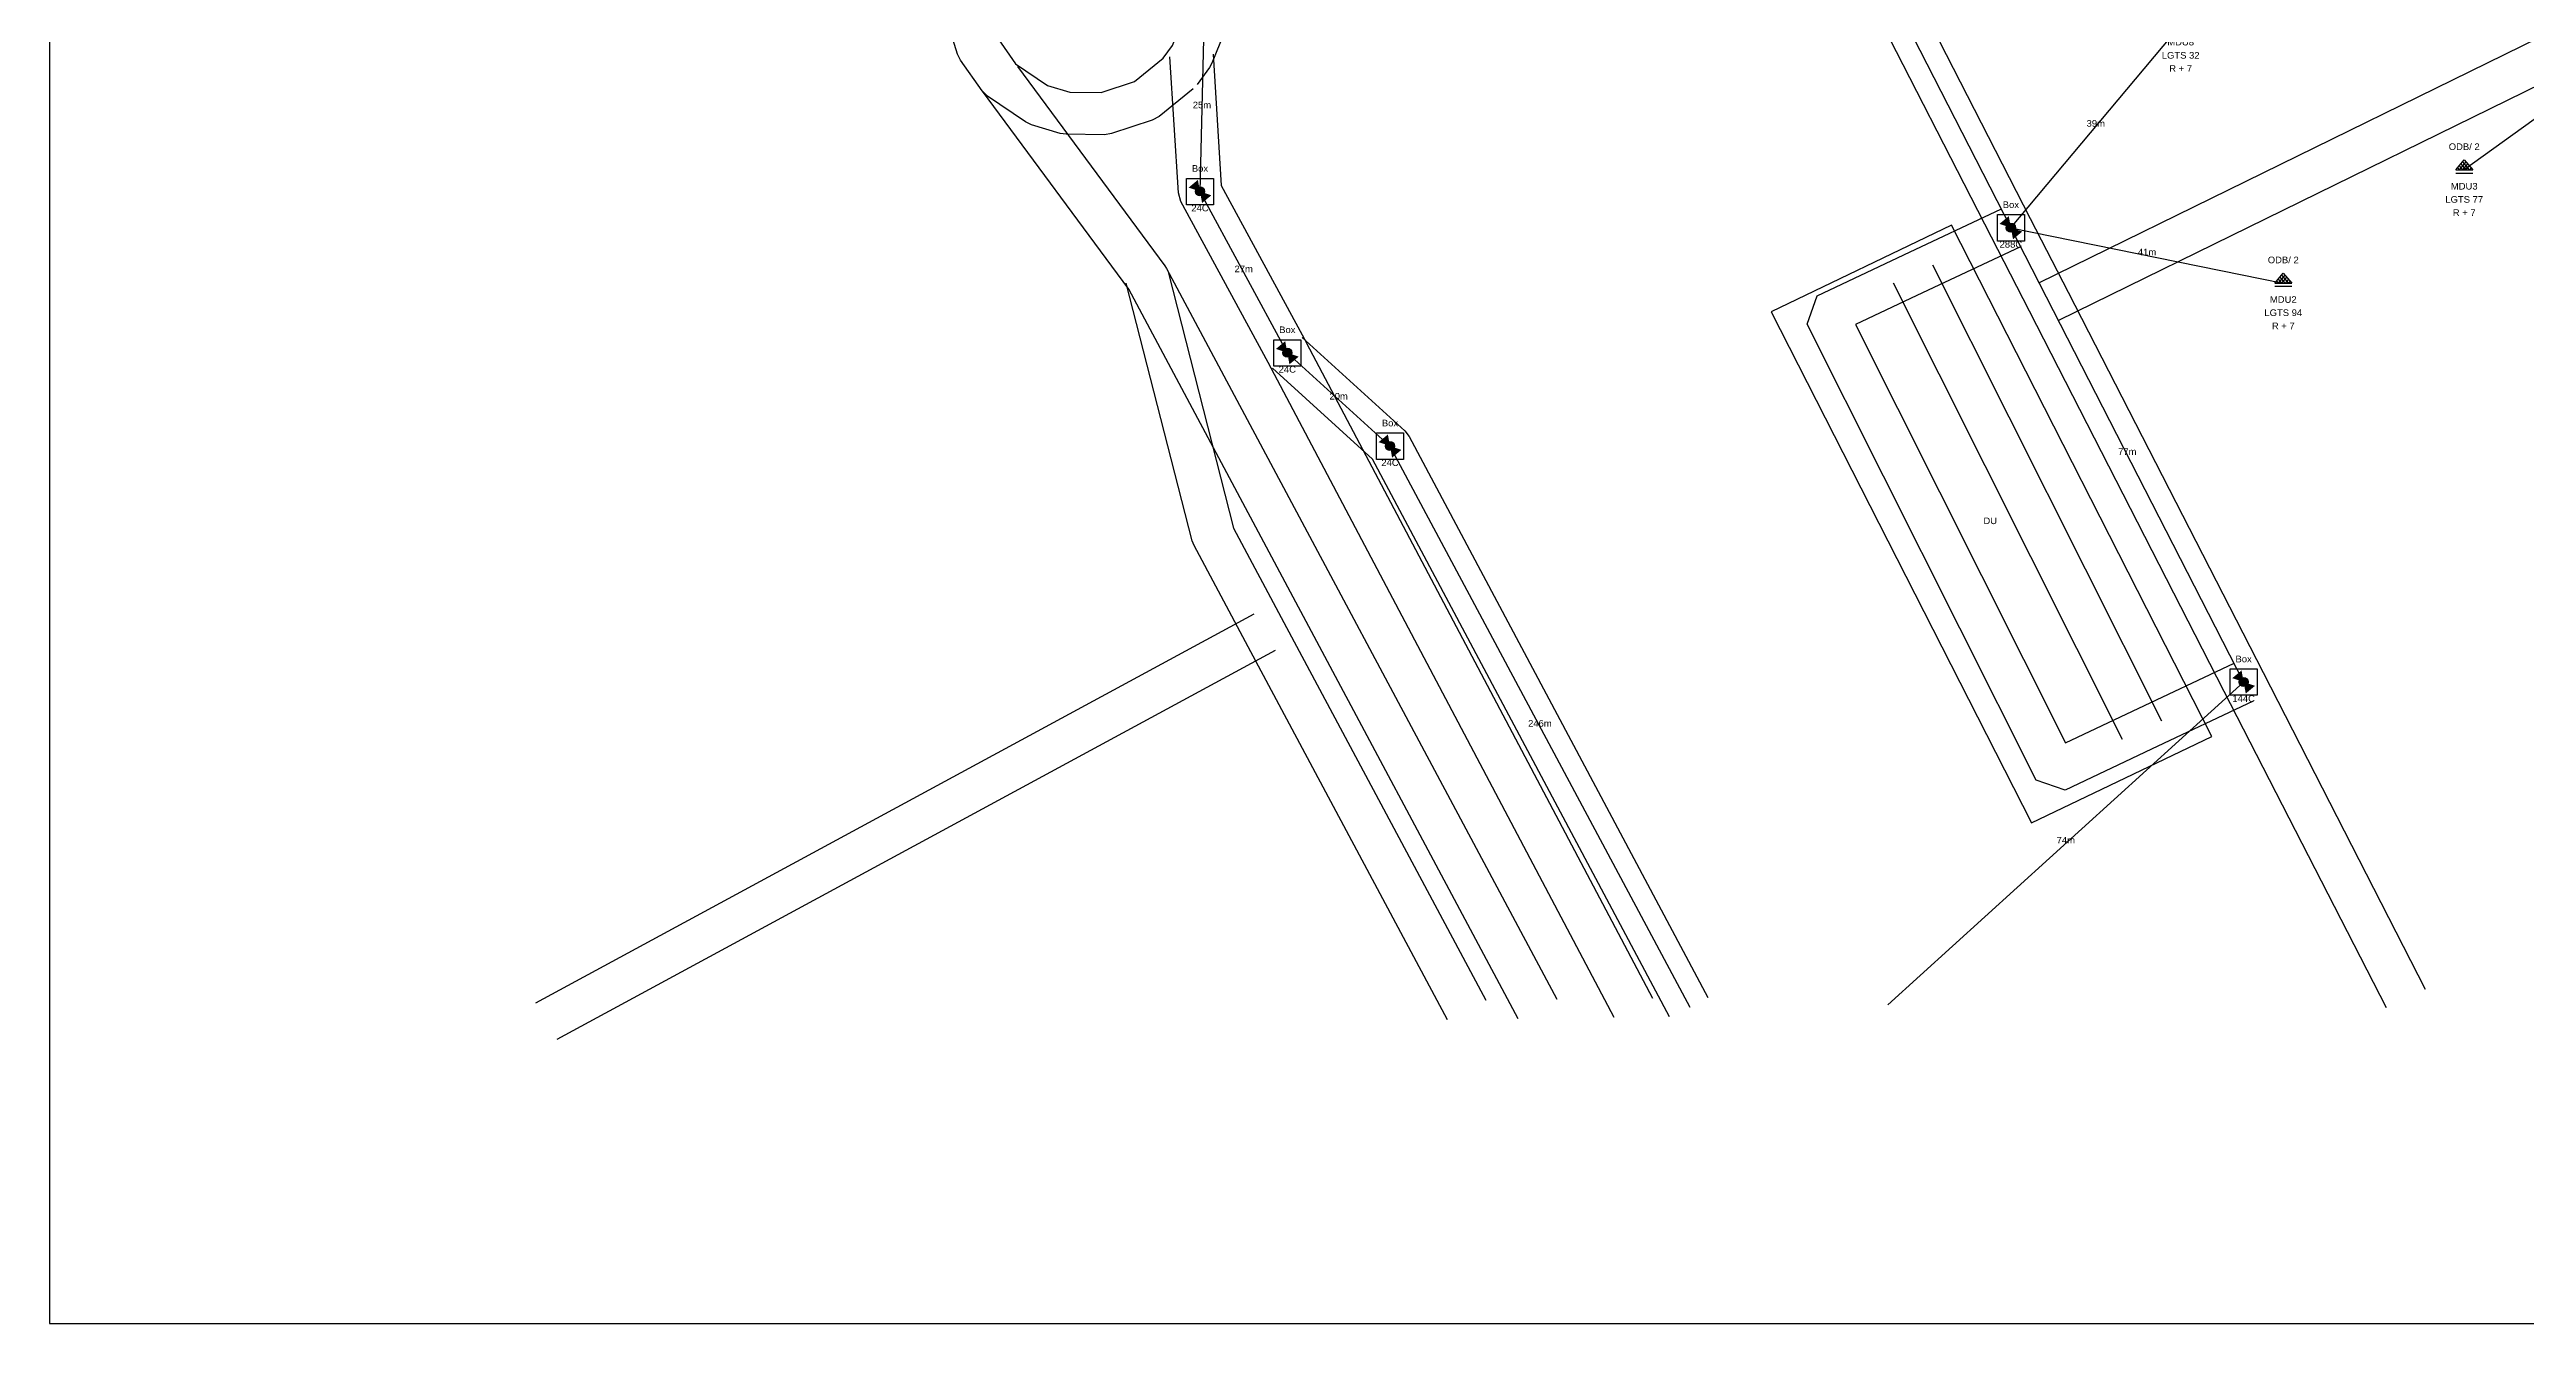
# Model space of a CAD drawing. Header units: millimetres. Extents: x -2012 to 1398, y -1200 to 746.
# Drawn here: x 558.3 to 978.3, y -280.2 to -64.3 of the extents above; entities that cross this region are included whole.
import ezdxf
from ezdxf.enums import TextEntityAlignment as Align

# ---------------------------------------------------------------- set-up
doc = ezdxf.new("R2010")
doc.units = ezdxf.units.MM
doc.styles.get("Standard").update_dxf_attribs({"font": 'arial.ttf'})

# ---------------------------------------------------------------- blocks, each defined once
blk = doc.blocks.new('big_block')
blk.add_lwpolyline([(558.28, -280.22), (1398.28, -280.22), (1398.28, 313.78), (558.28, 313.78)], close=True)
blk = doc.blocks.new('roads.block1.A4')
at = {"layer": 'roads', "color": 7}
for points in [[(51.04, -202.84), (27.07, -154.88), (-1.75, -97.2), (-7.34, -86.01), (-43.54, -13.56), (-53.49, 6.33), (-81.34, 62.08), (-81.36, 62.12), (-109.13, 119.55), (-109.43, 120.58), (-110.64, 131), (-110.51, 132.35), (-107.14, 142.82), (-106.96, 143.28), (-86.22, 184.71), (-86.16, 184.81), (-81.2, 193.91), (-76.61, 202.42)], [(-70.97, 199.38), (-75.57, 190.86), (-75.58, 190.85), (-80.52, 181.8), (-101.12, 140.63), (-104.2, 131.05), (-103.13, 121.85), (-75.6, 64.92), (-47.76, 9.19), (-37.82, -10.7), (-1.62, -83.15), (3.97, -94.34), (32.8, -152.02), (56.76, -199.98)], [(-0.33, -92.91), (99.16, -42.85), (99.39, -42.74), (107.4, -38.71), (174.02, -5.19)], [(176.9, -10.9), (110.28, -44.43), (102.27, -48.46), (102.04, -48.57), (2.55, -98.63)], [(-125.36, -63.52), (-130.4, -67.69), (-131.41, -68.25), (-137.44, -70.29), (-138.5, -70.46), (-144.13, -70.4), (-145.02, -70.26), (-149.27, -68.97), (-150.17, -68.53), (-155.75, -64.63), (-156.54, -63.83), (-159.77, -59.17), (-160.2, -58.27), (-161.77, -53.05)], [(-120.8, -55.01), (-122.63, -59.63), (-122.97, -60.28), (-124.76, -62.87)], [(-155.49, -51.7), (-154.22, -55.95), (-151.61, -59.71), (-146.92, -62.99), (-143.6, -64), (-138.98, -64.05), (-134.02, -62.38), (-129.78, -58.87), (-128.44, -56.94), (-126.95, -53.17), (-126.72, -47.6), (-128.38, -42.7), (-130.87, -39.42), (-133.39, -37.45), (-138.42, -35.52), (-142.19, -35.32), (-147.12, -36.6), (-151.7, -39.88), (-154.41, -43.93), (-155.39, -47.07), (-155.49, -51.7)], [(-122.41, -58.26), (-121.21, -78.19), (-108.62, -102.04), (-108.6, -102.07), (-57.46, -201.38)], [(-151.32, -60.13), (-129.55, -90.34), (-129.3, -90.73), (-71.62, -201.54)], [(-63.15, -204.31), (-114.28, -105.02), (-127.19, -80.57), (-127.56, -79.27), (-128.8, -58.65)], [(-77.3, -204.5), (-134.87, -93.9), (-156.51, -63.88)], [(31.33, -156.33), (16.31, -163.6), (3.53, -169.81), (-0.75, -168.34), (-34.6, -99.18), (-33.12, -94.9), (-20.33, -88.7), (-5.87, -81.7)], [(-3.08, -87.46), (-17.54, -94.46), (-27.44, -99.26), (3.6, -162.66), (13.51, -157.85), (28.54, -150.57)], [(-129.04, -91.44), (-119.39, -130.13), (-111.95, -144.41), (-82.1, -201.67)], [(-16.06, -90.17), (17.78, -159.32)], [(-87.77, -204.63), (-117.62, -147.36), (-125.24, -132.75), (-125.51, -132.04), (-135.25, -92.99)], [(12.04, -162.13), (-21.81, -92.99)], [(-109.26, -101.2), (-94.09, -115.34), (-93.43, -116.21), (-49.26, -201.26)], [(-54.94, -204.21), (-98.86, -119.65), (-113.63, -105.88)], [(-222.54, -202.06), (-116.34, -143.09)], [(-113.23, -148.68), (-219.44, -207.65)]]:
    blk.add_lwpolyline(points, dxfattribs=at)
blk = doc.blocks.new('buildings.block2.A4')
at = {"layer": 'building', "color": 7}
blk.add_lwpolyline([(-1.43, -174.81), (25.24, -161.68), (-13.25, -84.19), (-39.92, -97.31), (-1.43, -174.81)], dxfattribs=at)
at = {"color": 7}
blk.add_text('DU ', height=1, dxfattribs=at).set_placement((-7.34, -129.5), align=Align.CENTER)
blk = doc.blocks.new('The door')
at = {"color": 1, "lineweight": 30, "true_color": 0xff0000}
for p, q in [((-1.25, 0), (0, 1.5)), ((-1.25, 0), (1.25, 0)), ((-1.01, 0.29), (-0.76, 0)), ((-0.76, 0.59), (-0.26, 0)), ((0.25, 1.2), (-0.75, 0)), ((-0.5, 0.9), (0.24, 0)), ((-0.25, 1.2), (0.75, 0)), ((0.5, 0.9), (-0.24, 0)), ((0, 1.5), (1.25, 0)), ((0.76, 0.59), (0.26, 0)), ((1.01, 0.29), (0.76, 0)), ((-1.25, -0.5), (1.25, -0.5))]:
    blk.add_line(p, q, dxfattribs=at)
blk = doc.blocks.new('subscriber_dwelling.block2.A4')
for p in [(53.55, 177.57), (1.66, 172.93), (-76.39, 110.81), (226.47, 77.93), (168.24, 70.64), (-52.7, 55.35), (-96.84, 45.63), (-118.67, 30.72), (141.48, -1.91), (46.1, -42.81), (20.62, -53.93), (62.54, -75.78), (35.79, -92.95), (147.34, -197.16)]:
    blk.add_blockref('The door', p)
at = {"color": 7}
for s, p in [('ODB/ 2', (53.55, 180.57)), ('ODB/ 8', (1.66, 175.93)), ('LGTS 60', (53.55, 172.57)), ('MDU16', (53.55, 174.57)), ('LGTS 81', (1.66, 167.93)), ('MDU10', (1.66, 169.93)), ('R + 8', (53.55, 170.57)), ('R + 8', (1.66, 165.93)), ('ODB/ 2', (-76.39, 113.81)), ('LGTS 42', (-76.39, 105.81)), ('MDU19', (-76.39, 107.81)), ('R + 7', (-76.39, 103.81)), ('ODB/ 24', (226.47, 80.93)), ('ODB/ 2', (168.24, 73.64)), ('LGTS 17', (226.47, 72.93)), ('MDU17', (226.47, 74.93)), ('R + 8', (226.47, 70.93)), ('LGTS 2', (168.24, 65.64)), ('MDU20', (168.24, 67.64)), ('R + 1', (168.24, 63.64)), ('ODB/ 24', (-52.7, 58.35)), ('LGTS 72', (-52.7, 50.35)), ('MDU18', (-52.7, 52.35)), ('ODB/ 2', (-96.84, 48.63)), ('R + 7', (-52.7, 48.35)), ('LGTS 1', (-96.84, 40.63)), ('MDU24', (-96.84, 42.63)), ('R + 1', (-96.84, 38.63)), ('ODB/ 2', (-118.67, 33.72)), ('LGTS 1', (-118.67, 25.72)), ('MDU25', (-118.67, 27.72)), ('R + 1', (-118.67, 23.72)), ('ODB/ 4', (141.48, 1.09)), ('LGTS 41', (141.48, -6.91)), ('MDU21', (141.48, -4.91)), ('R + 8', (141.48, -8.91)), ('ODB/ 24', (46.1, -39.81)), ('LGTS 168', (46.1, -47.81)), ('MDU11', (46.1, -45.81)), ('ODB/ 48', (20.62, -50.93)), ('R + 7', (46.1, -49.81)), ('LGTS 32', (20.62, -58.93)), ('MDU8', (20.62, -56.93)), ('R + 7', (20.62, -60.93)), ('ODB/ 2', (62.54, -72.78)), ('LGTS 77', (62.54, -80.78)), ('MDU3', (62.54, -78.78)), ('R + 7', (62.54, -82.78)), ('ODB/ 2', (35.79, -89.95)), ('MDU2', (35.79, -95.95)), ('LGTS 94', (35.79, -97.95)), ('R + 7', (35.79, -99.95)), ('ODB/ 16', (147.34, -194.16)), ('LGTS 60', (147.34, -202.16)), ('MDU4', (147.34, -200.16)), ('R + 7', (147.34, -204.16))]:
    blk.add_text(s, height=1, dxfattribs=at).set_placement(p, align=Align.CENTER)
blk = doc.blocks.new('Closure')
at = {"lineweight": 25, "true_color": 0xff0000}
h = blk.add_hatch(color=1, dxfattribs=at)
h.paths.add_polyline_path([(0, 0.02), (-0.31, 1.77), (-1.68, 0.6)], flags=0)
h.paths.add_polyline_path([(1.68, -0.57), (0, 0.02), (0.31, -1.74)], flags=0)
h = blk.add_hatch(color=1, dxfattribs=at)
edge = h.paths.add_edge_path(flags=0)
edge.add_arc((0, 0.02), 0.685, 180, 360)
edge.add_arc((0, 0.02), 0.685, 0, 180)
at = {"color": 12, "lineweight": 25, "true_color": 0xcc0000}
for centre, radius in [((0, 0.02), 0.685), ((0, 0), 0.648)]:
    blk.add_circle(centre, radius, dxfattribs=at)
blk = doc.blocks.new('splicers.block2.A4')
for p in [(-124.36, -79.08), (-4.48, -84.58), (-111.45, -103.54), (-96.27, -117.68), (29.93, -153.45)]:
    blk.add_blockref('Closure', p)
at = {"color": 7}
for s, p in [('24C', (-124.36, -82.08)), ('288C', (-4.48, -87.58)), ('24C', (-111.45, -106.54)), ('24C', (-96.27, -120.68)), ('144C', (29.93, -156.45))]:
    blk.add_text(s, height=1, dxfattribs=at).set_placement(p, align=Align.CENTER)
blk = doc.blocks.new('box.block2.A4')
at = {"layer": 'roads', "color": 3}
for points in [[(-126.36, -81.08), (-126.36, -77.08), (-122.36, -77.08), (-122.36, -81.08), (-126.36, -81.08)], [(-6.48, -86.58), (-6.48, -82.58), (-2.48, -82.58), (-2.48, -86.58), (-6.48, -86.58)], [(-6.48, -86.58), (-6.48, -82.58), (-2.48, -82.58), (-2.48, -86.58), (-6.48, -86.58)], [(-6.48, -86.58), (-6.48, -82.58), (-2.48, -82.58), (-2.48, -86.58), (-6.48, -86.58)], [(-113.45, -105.54), (-113.45, -101.54), (-109.45, -101.54), (-109.45, -105.54), (-113.45, -105.54)], [(-98.27, -119.68), (-98.27, -115.68), (-94.27, -115.68), (-94.27, -119.68), (-98.27, -119.68)], [(27.93, -155.45), (27.93, -151.45), (31.93, -151.45), (31.93, -155.45), (27.93, -155.45)]]:
    blk.add_lwpolyline(points, dxfattribs=at)
at = {"color": 3}
for p in [(-124.36, -76.08), (-4.48, -81.58), (-4.48, -81.58), (-4.48, -81.58), (-111.45, -100.54), (-96.27, -114.68), (29.93, -150.45)]:
    blk.add_text('Box', height=1, dxfattribs=at).set_placement(p, align=Align.CENTER)
blk = doc.blocks.new('trench.block1.A4')
at = {"color": 3}
for points in [[(-40.68, -12.13), (-4.48, -84.58)], [(108.84, -41.57), (62.54, -75.78)], [(-123.78, -53.84), (-124.36, -79.08)], [(-4.48, -84.58), (20.62, -53.93)], [(-124.36, -79.08), (-111.45, -103.54)], [(-4.48, -84.58), (29.93, -153.45)], [(-4.48, -84.58), (35.79, -92.95)], [(-111.45, -103.54), (-96.27, -117.68)], [(-96.27, -117.68), (-51.95, -202.74)], [(29.93, -153.45), (-22.66, -202.37)]]:
    blk.add_lwpolyline(points, dxfattribs=at)
for s, p in [('25m', (-124.07, -66.46)), ('39m', (8.07, -69.25)), ('41m', (15.65, -88.76)), ('27m', (-117.9, -91.31)), ('20m', (-103.86, -110.61)), ('77m', (12.73, -119.01)), ('246m', (-74.11, -160.21)), ('74m', (3.64, -177.91))]:
    blk.add_text(s, height=1, dxfattribs=at).set_placement(p, align=Align.CENTER)

msp = doc.modelspace()

# ---------------------------------------------------------------- block references
msp.add_blockref('big_block', (0, 0))
at = {"xscale": 1.14698558432, "yscale": 1.11786409288}
for name in ['roads.block1.A4', 'trench.block1.A4', 'box.block2.A4', 'splicers.block2.A4', 'subscriber_dwelling.block2.A4', 'buildings.block2.A4']:
    msp.add_blockref(name, (896, 0), dxfattribs=at)

doc.saveas('drawing.dxf')
